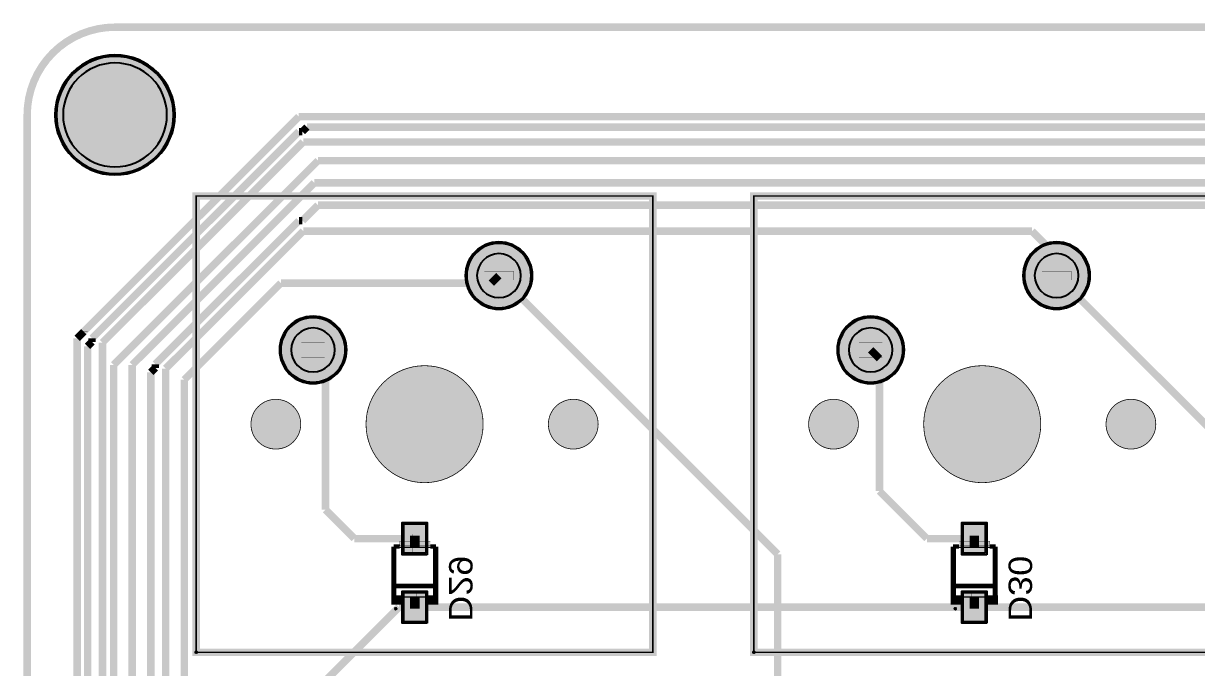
# Model space of a CAD drawing. Header units: millimetres. Extents: x 0 to 199, y -7 to 103.
# Drawn here: x -0.16 to 39.91, y 81.47 to 103.49 of the extents above; entities that cross this region are included whole.
import ezdxf
from ezdxf.enums import TextEntityAlignment as Align

# ---------------------------------------------------------------- set-up
doc = ezdxf.new("R2010")
doc.units = ezdxf.units.MM
doc.header["$MEASUREMENT"] = 0
for name, color, linetype, true_color in [('Board-Outline-Layer', 7, 'Continuous', 0xff00ff), ('Bottom-Layer', 7, 'Continuous', 0x0000ff), ('Bottom-Paste-Mask-Layer', 7, 'Continuous', 0x800000), ('Bottom-Silkscreen-Layer', 7, 'Continuous', 0x66cc33), ('Bottom-Solder-Mask-Layer', 7, 'Continuous', 0xaa00ff), ('Component-Marking-Layer', 7, 'Continuous', 0x66ffcc), ('Component-Shape-Layer', 7, 'Continuous', 0x00cccc), ('Document-Layer', 7, 'Continuous', 0xffffff), ('Hole-Layer', 7, 'Continuous', 0x222222), ('Multi-Layer', 7, 'Continuous', 0xc0c0c0), ('Pin-Floating-Layer', 7, 'Continuous', 0xff99ff), ('Pin-Soldering-Layer', 7, 'Continuous', 0xcc9999), ('Top-Layer', 7, 'Continuous', 0xff0000), ('Top-Paste-Mask-Layer', 7, 'Continuous', 0x808080), ('Top-Silkscreen-Layer', 7, 'Continuous', 0xffcc00), ('Top-Solder-Mask-Layer', 7, 'Continuous', 0x800080)]:
    doc.layers.add(name, color=color, linetype=linetype, true_color=true_color)
doc.styles.get("Standard").update_dxf_attribs({"font": 'arial.ttf'})

msp = doc.modelspace()

# ---------------------------------------------------------------- hatches: boundary and pattern name
at = {"layer": 'Bottom-Layer'}
for points in [[(0.968, 100.367, 1), (4.968, 100.367, 1)], [(14.983, 94.873, 1), (17.183, 94.873, 1)], [(34.033, 94.873, 1), (36.233, 94.873, 1)], [(8.633, 92.333, 1), (10.833, 92.333, 1)], [(27.683, 92.333, 1), (29.883, 92.333, 1)], [(13.583, 85.382), (12.833, 85.382), (12.833, 86.382), (13.583, 86.382)], [(32.697, 85.382), (31.947, 85.382), (31.947, 86.382), (32.697, 86.382)], [(13.583, 83.037), (12.833, 83.037), (12.833, 84.037), (13.583, 84.037)], [(32.697, 83.037), (31.947, 83.037), (31.947, 84.037), (32.697, 84.037)]]:
    msp.add_hatch(color=256, dxfattribs=at).paths.add_polyline_path(points)
at = {"layer": 'Bottom-Paste-Mask-Layer'}
for points in [[(0.968, 100.367, 1), (4.968, 100.367, 1)], [(14.983, 94.873, 1), (17.183, 94.873, 1)], [(34.033, 94.873, 1), (36.233, 94.873, 1)], [(8.633, 92.333, 1), (10.833, 92.333, 1)], [(27.683, 92.333, 1), (29.883, 92.333, 1)], [(13.583, 85.382), (12.833, 85.382), (12.833, 86.382), (13.583, 86.382)], [(32.697, 85.382), (31.947, 85.382), (31.947, 86.382), (32.697, 86.382)], [(13.583, 83.037), (12.833, 83.037), (12.833, 84.037), (13.583, 84.037)], [(32.697, 83.037), (31.947, 83.037), (31.947, 84.037), (32.697, 84.037)]]:
    msp.add_hatch(color=256, dxfattribs=at).paths.add_polyline_path(points)
at = {"layer": 'Bottom-Silkscreen-Layer'}
for points in [[(12.406, 83.934), (12.758, 83.934), (12.758, 83.629), (12.406, 83.629)], [(12.406, 83.934), (12.758, 83.934), (12.758, 83.629), (12.406, 83.629)], [(14.01, 83.934), (14.01, 83.629), (13.658, 83.629), (13.658, 83.934)], [(14.01, 83.934), (14.01, 83.629), (13.658, 83.629), (13.658, 83.934)], [(31.519, 83.934), (31.872, 83.934), (31.872, 83.629), (31.519, 83.629)], [(31.519, 83.934), (31.872, 83.934), (31.872, 83.629), (31.519, 83.629)], [(33.124, 83.934), (33.124, 83.629), (32.772, 83.629), (32.772, 83.934)], [(33.124, 83.934), (33.124, 83.629), (32.772, 83.629), (32.772, 83.934)]]:
    msp.add_hatch(color=256, dxfattribs=at).paths.add_polyline_path(points)
at = {"layer": 'Bottom-Solder-Mask-Layer'}
for points in [[(0.917, 100.367, 1), (5.019, 100.367, 1)], [(14.933, 94.873, 1), (17.233, 94.873, 1)], [(33.983, 94.873, 1), (36.283, 94.873, 1)], [(8.583, 92.333, 1), (10.883, 92.333, 1)], [(27.633, 92.333, 1), (29.933, 92.333, 1)], [(13.634, 85.331), (12.782, 85.331), (12.782, 86.433), (13.634, 86.433)], [(32.747, 85.331), (31.896, 85.331), (31.896, 86.433), (32.747, 86.433)], [(13.634, 82.986), (12.782, 82.986), (12.782, 84.087), (13.634, 84.087)], [(32.747, 82.986), (31.896, 82.986), (31.896, 84.087), (32.747, 84.087)]]:
    msp.add_hatch(color=256, dxfattribs=at).paths.add_polyline_path(points)
at = {"layer": 'Component-Marking-Layer'}
for points in [[(12.498, 83.484, 1), (12.618, 83.484, 1)], [(12.498, 83.484, 1), (12.618, 83.484, 1)], [(31.612, 83.484, 1), (31.732, 83.484, 1)], [(31.612, 83.484, 1), (31.732, 83.484, 1)], [(5.682, 81.993, 1), (5.802, 81.993, 1)], [(5.682, 81.993, 1), (5.802, 81.993, 1)], [(24.732, 81.993, 1), (24.852, 81.993, 1)], [(24.732, 81.993, 1), (24.852, 81.993, 1)]]:
    msp.add_hatch(color=256, dxfattribs=at).paths.add_polyline_path(points)
at = {"layer": 'Document-Layer'}
for points in [[(13.738, 85.792), (13.738, 85.636), (12.698, 85.636), (12.698, 85.792)], [(13.738, 85.792), (13.738, 85.636), (12.698, 85.636), (12.698, 85.792)], [(13.298, 86.024), (13.298, 85.4), (13.142, 85.4), (13.142, 86.024)], [(13.298, 86.024), (13.298, 85.4), (13.142, 85.4), (13.142, 86.024)], [(32.852, 85.792), (32.852, 85.636), (31.812, 85.636), (31.812, 85.792)], [(32.852, 85.792), (32.852, 85.636), (31.812, 85.636), (31.812, 85.792)], [(32.412, 86.024), (32.412, 85.4), (32.256, 85.4), (32.256, 86.024)], [(32.412, 86.024), (32.412, 85.4), (32.256, 85.4), (32.256, 86.024)], [(13.278, 83.484), (13.122, 83.484), (13.122, 84.108), (13.278, 84.108)], [(13.278, 83.484), (13.122, 83.484), (13.122, 84.108), (13.278, 84.108)], [(32.392, 83.484), (32.236, 83.484), (32.236, 84.108), (32.392, 84.108)], [(32.392, 83.484), (32.236, 83.484), (32.236, 84.108), (32.392, 84.108)]]:
    msp.add_hatch(color=256, dxfattribs=at).paths.add_polyline_path(points)
at = {"layer": 'Hole-Layer'}
for points in [[(1.193, 100.367, 1), (4.743, 100.367, 1)], [(15.333, 94.873, 1), (16.833, 94.873, 1)], [(34.383, 94.873, 1), (35.883, 94.873, 1)], [(8.983, 92.333, 1), (10.483, 92.333, 1)], [(28.032, 92.333, 1), (29.533, 92.333, 1)]]:
    msp.add_hatch(color=256, dxfattribs=at).paths.add_polyline_path(points)
at = {"layer": 'Multi-Layer'}
for points in [[(0.968, 100.367, 1), (4.968, 100.367, 1)], [(0.968, 100.367, 1), (4.968, 100.367, 1)], [(0.968, 100.367, 1), (4.968, 100.367, 1)], [(14.983, 94.873, 1), (17.183, 94.873, 1)], [(14.983, 94.873, 1), (17.183, 94.873, 1)], [(14.983, 94.873, 1), (17.183, 94.873, 1)], [(34.033, 94.873, 1), (36.233, 94.873, 1)], [(34.033, 94.873, 1), (36.233, 94.873, 1)], [(34.033, 94.873, 1), (36.233, 94.873, 1)], [(8.633, 92.333, 1), (10.833, 92.333, 1)], [(8.633, 92.333, 1), (10.833, 92.333, 1)], [(8.633, 92.333, 1), (10.833, 92.333, 1)], [(27.683, 92.333, 1), (29.883, 92.333, 1)], [(27.683, 92.333, 1), (29.883, 92.333, 1)], [(27.683, 92.333, 1), (29.883, 92.333, 1)], [(11.543, 89.793, 1), (15.543, 89.793, 1)], [(11.543, 89.793, 1), (15.543, 89.793, 1)], [(30.593, 89.793, 1), (34.593, 89.793, 1)], [(30.593, 89.793, 1), (34.593, 89.793, 1)], [(7.612, 89.793, 1), (9.313, 89.793, 1)], [(7.612, 89.793, 1), (9.313, 89.793, 1)], [(17.772, 89.793, 1), (19.473, 89.793, 1)], [(17.772, 89.793, 1), (19.473, 89.793, 1)], [(26.662, 89.793, 1), (28.363, 89.793, 1)], [(26.662, 89.793, 1), (28.363, 89.793, 1)], [(36.822, 89.793, 1), (38.523, 89.793, 1)], [(36.822, 89.793, 1), (38.523, 89.793, 1)]]:
    msp.add_hatch(color=256, dxfattribs=at).paths.add_polyline_path(points)
at = {"layer": 'Pin-Floating-Layer'}
for points in [[(13.368, 85.694), (13.368, 85.574), (13.048, 85.574), (13.048, 85.694)], [(13.368, 85.694), (13.368, 85.574), (13.048, 85.574), (13.048, 85.694)], [(32.481, 85.694), (32.481, 85.574), (32.161, 85.574), (32.161, 85.694)], [(32.481, 85.694), (32.481, 85.574), (32.161, 85.574), (32.161, 85.694)], [(13.368, 83.894), (13.368, 83.774), (13.048, 83.774), (13.048, 83.894)], [(13.368, 83.894), (13.368, 83.774), (13.048, 83.774), (13.048, 83.894)], [(32.481, 83.894), (32.481, 83.774), (32.161, 83.774), (32.161, 83.894)], [(32.481, 83.894), (32.481, 83.774), (32.161, 83.774), (32.161, 83.894)]]:
    msp.add_hatch(color=256, dxfattribs=at).paths.add_polyline_path(points)
at = {"layer": 'Pin-Soldering-Layer'}
for points in [[(15.583, 95.023), (16.583, 95.023), (16.583, 94.723), (15.583, 94.723)], [(15.583, 95.023), (16.583, 95.023), (16.583, 94.723), (15.583, 94.723)], [(34.633, 95.023), (35.633, 95.023), (35.633, 94.723), (34.633, 94.723)], [(34.633, 95.023), (35.633, 95.023), (35.633, 94.723), (34.633, 94.723)], [(9.333, 92.583), (10.133, 92.583), (10.133, 92.083), (9.333, 92.083)], [(9.333, 92.583), (10.133, 92.583), (10.133, 92.083), (9.333, 92.083)], [(28.383, 92.583), (29.183, 92.583), (29.183, 92.083), (28.383, 92.083)], [(28.383, 92.583), (29.183, 92.583), (29.183, 92.083), (28.383, 92.083)], [(13.368, 85.984), (13.368, 85.684), (13.048, 85.684), (13.048, 85.984)], [(13.368, 85.984), (13.368, 85.684), (13.048, 85.684), (13.048, 85.984)], [(32.481, 85.984), (32.481, 85.684), (32.161, 85.684), (32.161, 85.984)], [(32.481, 85.984), (32.481, 85.684), (32.161, 85.684), (32.161, 85.984)], [(13.368, 83.784), (13.368, 83.484), (13.048, 83.484), (13.048, 83.784)], [(13.368, 83.784), (13.368, 83.484), (13.048, 83.484), (13.048, 83.784)], [(32.481, 83.784), (32.481, 83.484), (32.161, 83.484), (32.161, 83.784)], [(32.481, 83.784), (32.481, 83.484), (32.161, 83.484), (32.161, 83.784)]]:
    msp.add_hatch(color=256, dxfattribs=at).paths.add_polyline_path(points)
at = {"layer": 'Top-Layer'}
for points in [[(0.968, 100.367, 1), (4.968, 100.367, 1)], [(14.983, 94.873, 1), (17.183, 94.873, 1)], [(34.033, 94.873, 1), (36.233, 94.873, 1)], [(8.633, 92.333, 1), (10.833, 92.333, 1)], [(27.683, 92.333, 1), (29.883, 92.333, 1)]]:
    msp.add_hatch(color=256, dxfattribs=at).paths.add_polyline_path(points)
at = {"layer": 'Top-Paste-Mask-Layer'}
for points in [[(0.968, 100.367, 1), (4.968, 100.367, 1)], [(14.983, 94.873, 1), (17.183, 94.873, 1)], [(34.033, 94.873, 1), (36.233, 94.873, 1)], [(8.633, 92.333, 1), (10.833, 92.333, 1)], [(27.683, 92.333, 1), (29.883, 92.333, 1)]]:
    msp.add_hatch(color=256, dxfattribs=at).paths.add_polyline_path(points)
at = {"layer": 'Top-Solder-Mask-Layer'}
for points in [[(0.917, 100.367, 1), (5.019, 100.367, 1)], [(14.933, 94.873, 1), (17.233, 94.873, 1)], [(33.983, 94.873, 1), (36.283, 94.873, 1)], [(8.583, 92.333, 1), (10.883, 92.333, 1)], [(27.633, 92.333, 1), (29.933, 92.333, 1)]]:
    msp.add_hatch(color=256, dxfattribs=at).paths.add_polyline_path(points)

# ---------------------------------------------------------------- linework, layer by layer
at = {"layer": 'Board-Outline-Layer', "const_width": 0.254}
msp.add_lwpolyline([(-0.032, 3.019), (-0.032, 100.367, -0.414), (2.968, 103.367), (195.568, 103.367), (195.568, 103.367, -0.414), (198.568, 100.367), (198.568, 100.367), (198.568, 3.019), (198.568, 3.019, -0.414), (195.568, 0.019), (195.568, 0.019), (2.968, 0.019, -0.414)], format="xyb", close=True, dxfattribs=at)
at = {"layer": 'Bottom-Layer'}
msp.add_lwpolyline([(0.968, 100.367, 1), (4.968, 100.367), (4.968, 100.367, 1), (0.968, 100.367)], format="xyb", dxfattribs=at)
for points in [[(14.983, 94.873, 1), (17.183, 94.873, 1)], [(34.033, 94.873, 1), (36.233, 94.873, 1)], [(8.633, 92.333, 1), (10.833, 92.333, 1)], [(27.683, 92.333, 1), (29.883, 92.333, 1)]]:
    msp.add_lwpolyline(points, format="xyb", close=True, dxfattribs=at)
at = {"layer": 'Bottom-Layer', "const_width": 0.254}
for points in [[(9.733, 92.333), (10.16, 91.906)], [(28.783, 92.333), (29.083, 92.033)], [(10.16, 91.906), (10.16, 86.868)], [(29.083, 92.033), (29.083, 87.503)], [(29.083, 87.503), (30.704, 85.882)], [(10.16, 86.868), (11.146, 85.882)], [(11.146, 85.882), (13.208, 85.882)], [(30.704, 85.882), (32.322, 85.882)], [(8.382, 79.248), (12.67, 83.537)], [(12.67, 83.537), (13.208, 83.537)], [(13.208, 83.537), (32.322, 83.537)], [(32.322, 83.537), (51.435, 83.537)]]:
    msp.add_lwpolyline(points, dxfattribs=at)
at = {"layer": 'Bottom-Layer'}
for points in [[(13.583, 85.382), (12.833, 85.382), (12.833, 86.382), (13.583, 86.382)], [(32.697, 85.382), (31.947, 85.382), (31.947, 86.382), (32.697, 86.382)], [(13.583, 83.037), (12.833, 83.037), (12.833, 84.037), (13.583, 84.037)], [(32.697, 83.037), (31.947, 83.037), (31.947, 84.037), (32.697, 84.037)]]:
    msp.add_lwpolyline(points, close=True, dxfattribs=at)
at = {"layer": 'Bottom-Paste-Mask-Layer'}
msp.add_lwpolyline([(0.968, 100.367, 1), (4.968, 100.367), (4.968, 100.367, 1), (0.968, 100.367)], format="xyb", dxfattribs=at)
for points in [[(14.983, 94.873, 1), (17.183, 94.873, 1)], [(34.033, 94.873, 1), (36.233, 94.873, 1)], [(8.633, 92.333, 1), (10.833, 92.333, 1)], [(27.683, 92.333, 1), (29.883, 92.333, 1)]]:
    msp.add_lwpolyline(points, format="xyb", close=True, dxfattribs=at)
for points in [[(13.583, 85.382), (12.833, 85.382), (12.833, 86.382), (13.583, 86.382)], [(32.697, 85.382), (31.947, 85.382), (31.947, 86.382), (32.697, 86.382)], [(13.583, 83.037), (12.833, 83.037), (12.833, 84.037), (13.583, 84.037)], [(32.697, 83.037), (31.947, 83.037), (31.947, 84.037), (32.697, 84.037)]]:
    msp.add_lwpolyline(points, close=True, dxfattribs=at)
at = {"layer": 'Bottom-Silkscreen-Layer', "const_width": 0.152}
for points in [[(12.482, 83.858), (12.482, 85.61)], [(12.482, 83.858), (12.482, 85.61)], [(12.482, 85.61), (12.688, 85.61)], [(12.482, 85.61), (12.688, 85.61)], [(13.934, 85.61), (13.738, 85.61)], [(13.934, 85.61), (13.738, 85.61)], [(13.934, 83.858), (13.934, 85.61)], [(13.934, 83.858), (13.934, 85.61)], [(31.595, 83.858), (31.595, 85.61)], [(31.595, 83.858), (31.595, 85.61)], [(31.595, 85.61), (31.802, 85.61)], [(31.595, 85.61), (31.802, 85.61)], [(33.048, 85.61), (32.852, 85.61)], [(33.048, 85.61), (32.852, 85.61)], [(33.048, 83.858), (33.048, 85.61)], [(33.048, 83.858), (33.048, 85.61)], [(13.934, 84.262), (12.482, 84.262)], [(13.934, 84.262), (12.482, 84.262)], [(33.048, 84.262), (31.595, 84.262)], [(33.048, 84.262), (31.595, 84.262)]]:
    msp.add_lwpolyline(points, dxfattribs=at)
at = {"layer": 'Bottom-Silkscreen-Layer', "const_width": 0.00508}
for points in [[(12.406, 83.934), (12.758, 83.934), (12.758, 83.629), (12.406, 83.629)], [(12.406, 83.934), (12.758, 83.934), (12.758, 83.629), (12.406, 83.629)], [(14.01, 83.934), (14.01, 83.629), (13.658, 83.629), (13.658, 83.934)], [(14.01, 83.934), (14.01, 83.629), (13.658, 83.629), (13.658, 83.934)], [(31.519, 83.934), (31.872, 83.934), (31.872, 83.629), (31.519, 83.629)], [(31.519, 83.934), (31.872, 83.934), (31.872, 83.629), (31.519, 83.629)], [(33.124, 83.934), (33.124, 83.629), (32.772, 83.629), (32.772, 83.934)], [(33.124, 83.934), (33.124, 83.629), (32.772, 83.629), (32.772, 83.934)]]:
    msp.add_lwpolyline(points, close=True, dxfattribs=at)
at = {"layer": 'Bottom-Solder-Mask-Layer'}
for points in [[(0.917, 100.367, 1), (5.019, 100.367, 1)], [(27.633, 92.333, 1), (29.933, 92.333, 1)]]:
    msp.add_lwpolyline(points, format="xyb", close=True, dxfattribs=at)
for points in [[(14.933, 94.873, 1), (17.233, 94.873), (17.233, 94.873, 1), (14.933, 94.873)], [(33.983, 94.873, 1), (36.283, 94.873), (36.283, 94.873, 1), (33.983, 94.873)], [(8.583, 92.333, 1), (10.883, 92.333), (10.883, 92.333, 1), (8.583, 92.333)]]:
    msp.add_lwpolyline(points, format="xyb", dxfattribs=at)
for points in [[(13.634, 85.331), (12.782, 85.331), (12.782, 86.433), (13.634, 86.433)], [(32.747, 85.331), (31.896, 85.331), (31.896, 86.433), (32.747, 86.433)], [(13.634, 82.986), (12.782, 82.986), (12.782, 84.087), (13.634, 84.087)], [(32.747, 82.986), (31.896, 82.986), (31.896, 84.087), (32.747, 84.087)]]:
    msp.add_lwpolyline(points, close=True, dxfattribs=at)
at = {"layer": 'Component-Marking-Layer', "const_width": 0.00508}
for points in [[(12.498, 83.484, 1), (12.618, 83.484, 1)], [(12.498, 83.484, 1), (12.618, 83.484, 1)], [(5.682, 81.993, 1), (5.802, 81.993, 1)], [(5.682, 81.993, 1), (5.802, 81.993, 1)]]:
    msp.add_lwpolyline(points, format="xyb", close=True, dxfattribs=at)
for points in [[(31.612, 83.484, 1), (31.732, 83.484), (31.732, 83.484, 1), (31.612, 83.484)], [(31.612, 83.484, 1), (31.732, 83.484), (31.732, 83.484, 1), (31.612, 83.484)], [(24.732, 81.993, 1), (24.852, 81.993), (24.852, 81.993, 1), (24.732, 81.993)], [(24.732, 81.993, 1), (24.852, 81.993), (24.852, 81.993, 1), (24.732, 81.993)]]:
    msp.add_lwpolyline(points, format="xyb", dxfattribs=at)
at = {"layer": 'Component-Shape-Layer', "const_width": 0.0508}
for points in [[(5.743, 81.993), (5.743, 97.593), (21.343, 97.593), (21.343, 81.993)], [(5.743, 81.993), (5.743, 97.593), (21.343, 97.593), (21.343, 81.993)], [(24.793, 81.993), (24.793, 97.593), (40.393, 97.593), (40.393, 81.993)], [(24.793, 81.993), (24.793, 97.593), (40.393, 97.593), (40.393, 81.993)], [(13.858, 85.584), (13.858, 83.884), (12.558, 83.884), (12.558, 85.584)], [(13.858, 85.584), (13.858, 83.884), (12.558, 83.884), (12.558, 85.584)], [(32.972, 85.584), (32.972, 83.884), (31.672, 83.884), (31.672, 85.584)], [(32.972, 85.584), (32.972, 83.884), (31.672, 83.884), (31.672, 85.584)]]:
    msp.add_lwpolyline(points, close=True, dxfattribs=at)
at = {"layer": 'Document-Layer'}
for points, const_width in [([(12.593, 89.793, 1), (14.492, 89.793, 1)], 1.9), ([(12.593, 89.793, 1), (14.492, 89.793, 1)], 1.9), ([(31.643, 89.793, 1), (33.542, 89.793, 1)], 1.9), ([(31.643, 89.793, 1), (33.542, 89.793, 1)], 1.9), ([(8.062, 89.793, 1), (8.863, 89.793, 1)], 0.8), ([(8.062, 89.793, 1), (8.863, 89.793, 1)], 0.8), ([(18.222, 89.793, 1), (19.023, 89.793, 1)], 0.8), ([(18.222, 89.793, 1), (19.023, 89.793, 1)], 0.8), ([(27.112, 89.793, 1), (27.913, 89.793, 1)], 0.8), ([(27.112, 89.793, 1), (27.913, 89.793, 1)], 0.8)]:
    msp.add_lwpolyline(points, format="xyb", close=True, dxfattribs=dict(at, const_width=const_width))
at = {"layer": 'Document-Layer', "const_width": 0.8}
msp.add_lwpolyline([(37.272, 89.793, 1), (38.073, 89.793), (38.073, 89.793, 1), (37.272, 89.793)], format="xyb", dxfattribs=at)
msp.add_lwpolyline([(37.272, 89.793, 1), (38.073, 89.793), (38.073, 89.793, 1), (37.272, 89.793)], format="xyb", dxfattribs=at)
at = {"layer": 'Document-Layer', "const_width": 0.00508}
for points in [[(13.738, 85.792), (13.738, 85.636), (12.698, 85.636), (12.698, 85.792)], [(13.738, 85.792), (13.738, 85.636), (12.698, 85.636), (12.698, 85.792)], [(13.298, 86.024), (13.298, 85.4), (13.142, 85.4), (13.142, 86.024)], [(13.298, 86.024), (13.298, 85.4), (13.142, 85.4), (13.142, 86.024)], [(32.852, 85.792), (32.852, 85.636), (31.812, 85.636), (31.812, 85.792)], [(32.852, 85.792), (32.852, 85.636), (31.812, 85.636), (31.812, 85.792)], [(32.412, 86.024), (32.412, 85.4), (32.256, 85.4), (32.256, 86.024)], [(32.412, 86.024), (32.412, 85.4), (32.256, 85.4), (32.256, 86.024)], [(13.278, 83.484), (13.122, 83.484), (13.122, 84.108), (13.278, 84.108)], [(13.278, 83.484), (13.122, 83.484), (13.122, 84.108), (13.278, 84.108)], [(32.392, 83.484), (32.236, 83.484), (32.236, 84.108), (32.392, 84.108)], [(32.392, 83.484), (32.236, 83.484), (32.236, 84.108), (32.392, 84.108)]]:
    msp.add_lwpolyline(points, close=True, dxfattribs=at)
at = {"layer": 'Hole-Layer'}
for points in [[(1.193, 100.367, 1), (4.743, 100.367, 1)], [(15.333, 94.873, 1), (16.833, 94.873, 1)], [(8.983, 92.333, 1), (10.483, 92.333, 1)]]:
    msp.add_lwpolyline(points, format="xyb", close=True, dxfattribs=at)
for points in [[(34.383, 94.873, 1), (35.883, 94.873), (35.883, 94.873, 1), (34.383, 94.873)], [(28.032, 92.333, 1), (29.533, 92.333), (29.533, 92.333, 1), (28.032, 92.333)]]:
    msp.add_lwpolyline(points, format="xyb", dxfattribs=at)
at = {"layer": 'Multi-Layer'}
msp.add_lwpolyline([(0.968, 100.367, 1), (4.968, 100.367), (4.968, 100.367, 1), (0.968, 100.367)], format="xyb", dxfattribs=at)
msp.add_lwpolyline([(0.968, 100.367, 1), (4.968, 100.367), (4.968, 100.367, 1), (0.968, 100.367)], format="xyb", dxfattribs=at)
msp.add_lwpolyline([(0.968, 100.367, 1), (4.968, 100.367), (4.968, 100.367, 1), (0.968, 100.367)], format="xyb", dxfattribs=at)
for points in [[(14.983, 94.873, 1), (17.183, 94.873, 1)], [(14.983, 94.873, 1), (17.183, 94.873, 1)], [(14.983, 94.873, 1), (17.183, 94.873, 1)], [(34.033, 94.873, 1), (36.233, 94.873, 1)], [(34.033, 94.873, 1), (36.233, 94.873, 1)], [(34.033, 94.873, 1), (36.233, 94.873, 1)], [(8.633, 92.333, 1), (10.833, 92.333, 1)], [(8.633, 92.333, 1), (10.833, 92.333, 1)], [(8.633, 92.333, 1), (10.833, 92.333, 1)], [(27.683, 92.333, 1), (29.883, 92.333, 1)], [(27.683, 92.333, 1), (29.883, 92.333, 1)], [(27.683, 92.333, 1), (29.883, 92.333, 1)]]:
    msp.add_lwpolyline(points, format="xyb", close=True, dxfattribs=at)
at = {"layer": 'Multi-Layer', "const_width": 0.0254}
for points in [[(11.543, 89.793, 1), (15.543, 89.793, 1)], [(11.543, 89.793, 1), (15.543, 89.793, 1)], [(7.612, 89.793, 1), (9.313, 89.793, 1)], [(7.612, 89.793, 1), (9.313, 89.793, 1)]]:
    msp.add_lwpolyline(points, format="xyb", close=True, dxfattribs=at)
for points in [[(30.593, 89.793, 1), (34.593, 89.793), (34.593, 89.793, 1), (30.593, 89.793)], [(30.593, 89.793, 1), (34.593, 89.793), (34.593, 89.793, 1), (30.593, 89.793)], [(17.772, 89.793, 1), (19.473, 89.793), (19.473, 89.793, 1), (17.772, 89.793)], [(17.772, 89.793, 1), (19.473, 89.793), (19.473, 89.793, 1), (17.772, 89.793)], [(26.662, 89.793, 1), (28.363, 89.793), (28.363, 89.793, 1), (26.662, 89.793)], [(26.662, 89.793, 1), (28.363, 89.793), (28.363, 89.793, 1), (26.662, 89.793)], [(36.822, 89.793, 1), (38.523, 89.793), (38.523, 89.793, 1), (36.822, 89.793)], [(36.822, 89.793, 1), (38.523, 89.793), (38.523, 89.793, 1), (36.822, 89.793)]]:
    msp.add_lwpolyline(points, format="xyb", dxfattribs=at)
at = {"layer": 'Pin-Floating-Layer', "const_width": 0.00508}
for points in [[(13.368, 85.694), (13.368, 85.574), (13.048, 85.574), (13.048, 85.694)], [(13.368, 85.694), (13.368, 85.574), (13.048, 85.574), (13.048, 85.694)], [(32.481, 85.694), (32.481, 85.574), (32.161, 85.574), (32.161, 85.694)], [(32.481, 85.694), (32.481, 85.574), (32.161, 85.574), (32.161, 85.694)], [(13.368, 83.894), (13.368, 83.774), (13.048, 83.774), (13.048, 83.894)], [(13.368, 83.894), (13.368, 83.774), (13.048, 83.774), (13.048, 83.894)], [(32.481, 83.894), (32.481, 83.774), (32.161, 83.774), (32.161, 83.894)], [(32.481, 83.894), (32.481, 83.774), (32.161, 83.774), (32.161, 83.894)]]:
    msp.add_lwpolyline(points, close=True, dxfattribs=at)
at = {"layer": 'Pin-Soldering-Layer', "const_width": 0.00508}
for points in [[(15.583, 95.023), (16.583, 95.023), (16.583, 94.723), (15.583, 94.723)], [(15.583, 95.023), (16.583, 95.023), (16.583, 94.723), (15.583, 94.723)], [(34.633, 95.023), (35.633, 95.023), (35.633, 94.723), (34.633, 94.723)], [(34.633, 95.023), (35.633, 95.023), (35.633, 94.723), (34.633, 94.723)], [(9.333, 92.583), (10.133, 92.583), (10.133, 92.083), (9.333, 92.083)], [(9.333, 92.583), (10.133, 92.583), (10.133, 92.083), (9.333, 92.083)], [(28.383, 92.583), (29.183, 92.583), (29.183, 92.083), (28.383, 92.083)], [(28.383, 92.583), (29.183, 92.583), (29.183, 92.083), (28.383, 92.083)], [(13.368, 85.984), (13.368, 85.684), (13.048, 85.684), (13.048, 85.984)], [(13.368, 85.984), (13.368, 85.684), (13.048, 85.684), (13.048, 85.984)], [(32.481, 85.984), (32.481, 85.684), (32.161, 85.684), (32.161, 85.984)], [(32.481, 85.984), (32.481, 85.684), (32.161, 85.684), (32.161, 85.984)], [(13.368, 83.784), (13.368, 83.484), (13.048, 83.484), (13.048, 83.784)], [(13.368, 83.784), (13.368, 83.484), (13.048, 83.484), (13.048, 83.784)], [(32.481, 83.784), (32.481, 83.484), (32.161, 83.484), (32.161, 83.784)], [(32.481, 83.784), (32.481, 83.484), (32.161, 83.484), (32.161, 83.784)]]:
    msp.add_lwpolyline(points, close=True, dxfattribs=at)
at = {"layer": 'Top-Layer'}
msp.add_lwpolyline([(0.968, 100.367, 1), (4.968, 100.367), (4.968, 100.367, 1), (0.968, 100.367)], format="xyb", dxfattribs=at)
at = {"layer": 'Top-Layer', "const_width": 0.254}
for points in [[(9.246, 100.305), (1.905, 92.964)], [(153.526, 100.305), (9.246, 100.305)], [(9.251, 99.797), (2.184, 92.731)], [(9.373, 99.797), (9.251, 99.797)], [(9.525, 99.949), (9.373, 99.797)], [(125.307, 99.949), (9.525, 99.949)], [(9.398, 99.441), (2.54, 92.583)], [(106.765, 99.441), (9.398, 99.441)], [(9.906, 98.806), (2.921, 91.821)], [(88.35, 98.806), (9.906, 98.806)], [(9.779, 98.044), (3.556, 91.821)], [(70.062, 98.044), (9.779, 98.044)], [(9.906, 97.282), (9.373, 96.749)], [(51.774, 97.282), (9.906, 97.282)], [(9.251, 96.749), (4.343, 91.842)], [(9.373, 96.749), (9.251, 96.749)], [(9.398, 96.393), (4.699, 91.694)], [(34.29, 96.393), (9.398, 96.393)], [(35.133, 95.551), (34.29, 96.393)], [(35.133, 94.873), (35.133, 95.551)], [(16.083, 94.873), (15.824, 94.615)], [(16.083, 94.873), (25.608, 85.348)], [(35.133, 94.873), (44.45, 85.556)], [(8.636, 94.615), (5.334, 91.313)], [(15.824, 94.615), (8.636, 94.615)], [(1.905, 92.955), (1.676, 92.726)], [(1.905, 92.964), (1.905, 92.955)], [(1.676, 92.726), (1.676, 54.844)], [(2.184, 92.608), (2.032, 92.456)], [(2.032, 92.456), (2.032, 54.991)], [(2.184, 92.731), (2.184, 92.608)], [(2.54, 92.583), (2.54, 56.642)], [(2.921, 91.821), (2.921, 58.42)], [(3.556, 91.821), (3.556, 59.69)], [(4.343, 91.719), (4.191, 91.567)], [(4.343, 91.842), (4.343, 91.719)], [(4.699, 91.694), (4.699, 65.151)], [(4.191, 91.567), (4.191, 61.849)], [(5.334, 91.313), (5.334, 66.929)], [(25.608, 85.348), (25.608, 75.829)]]:
    msp.add_lwpolyline(points, dxfattribs=at)
at = {"layer": 'Top-Layer'}
for points in [[(14.983, 94.873, 1), (17.183, 94.873, 1)], [(34.033, 94.873, 1), (36.233, 94.873, 1)], [(8.633, 92.333, 1), (10.833, 92.333, 1)], [(27.683, 92.333, 1), (29.883, 92.333, 1)]]:
    msp.add_lwpolyline(points, format="xyb", close=True, dxfattribs=at)
at = {"layer": 'Top-Paste-Mask-Layer'}
msp.add_lwpolyline([(0.968, 100.367, 1), (4.968, 100.367), (4.968, 100.367, 1), (0.968, 100.367)], format="xyb", dxfattribs=at)
for points in [[(14.983, 94.873, 1), (17.183, 94.873, 1)], [(34.033, 94.873, 1), (36.233, 94.873, 1)], [(8.633, 92.333, 1), (10.833, 92.333, 1)], [(27.683, 92.333, 1), (29.883, 92.333, 1)]]:
    msp.add_lwpolyline(points, format="xyb", close=True, dxfattribs=at)
at = {"layer": 'Top-Silkscreen-Layer', "const_width": 0.254}
for points in [[(5.742, 97.593), (21.342, 97.593), (21.342, 81.993), (5.742, 81.993)], [(5.742, 97.593), (21.342, 97.593), (21.342, 81.993), (5.742, 81.993)], [(24.792, 97.593), (40.392, 97.593), (40.392, 81.993), (24.792, 81.993)], [(24.792, 97.593), (40.392, 97.593), (40.392, 81.993), (24.792, 81.993)]]:
    msp.add_lwpolyline(points, close=True, dxfattribs=at)
at = {"layer": 'Top-Solder-Mask-Layer'}
for points in [[(0.917, 100.367, 1), (5.019, 100.367, 1)], [(27.633, 92.333, 1), (29.933, 92.333, 1)]]:
    msp.add_lwpolyline(points, format="xyb", close=True, dxfattribs=at)
for points in [[(14.933, 94.873, 1), (17.233, 94.873), (17.233, 94.873, 1), (14.933, 94.873)], [(33.983, 94.873, 1), (36.283, 94.873), (36.283, 94.873, 1), (33.983, 94.873)], [(8.583, 92.333, 1), (10.883, 92.333), (10.883, 92.333, 1), (8.583, 92.333)]]:
    msp.add_lwpolyline(points, format="xyb", dxfattribs=at)

# ---------------------------------------------------------------- texts
at = {"layer": 'Bottom-Silkscreen-Layer', "text_generation_flag": 2, "width": 1.1}
for s, p in [('D29', (14.14, 83.037)), ('D30', (33.254, 83.037))]:
    msp.add_text(s, height=0.8001, rotation=-90, dxfattribs=at).set_placement(p, align=Align.BOTTOM_LEFT)

doc.saveas('drawing.dxf')
